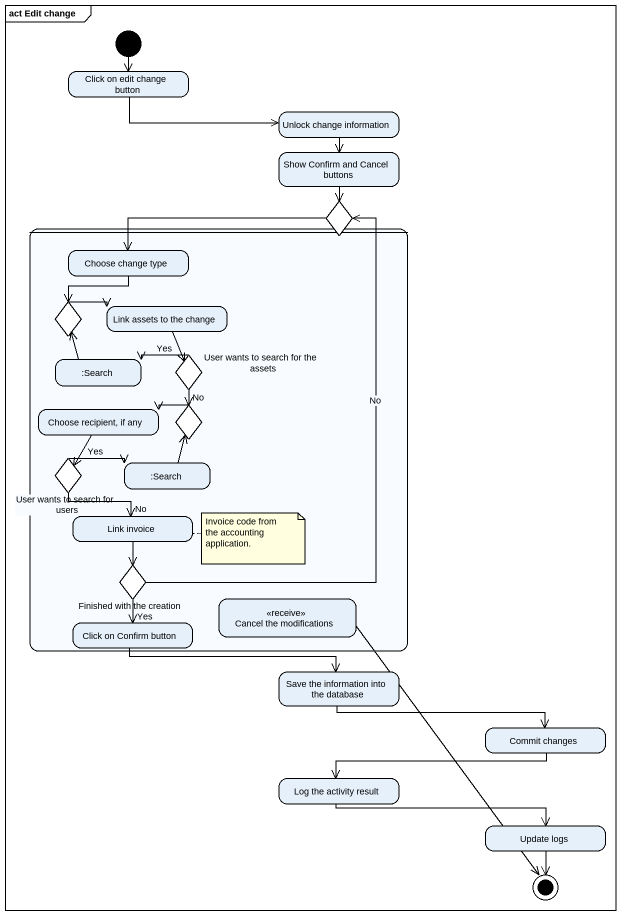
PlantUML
@startuml
mainframe act Edit change
hide empty description
state "Click on edit change button" as Click_on_edit_change_button
state "Unlock change information" as Unlock_change_information
state "Show Confirm and Cancel buttons" as Show_Confirm_and_Cancel
state " " as state1 {
  state "Choose change type" as Choose_change_type
  state choice2 <<choice>>
  state "Link assets to the change" as Link_assets_to_the_change
  state "User wants to search for the assets" as User_wants_to_search_for <<choice>>
  state ":Search" as Search
  state "Choose recipient, if any" as Choose_recipient_if_any
  state choice3 <<choice>>
  state "User wants to search for users" as User_wants_to_search_for_2 <<choice>>
  state ":Search" as Search_2
  state "Link invoice" as Link_invoice
  state "Finished with the creation" as Finished_with_the_creation <<choice>>
  state "Click on Confirm button" as Click_on_Confirm_button
  state "Cancel the modifications" as Cancel_the_modifications <<receive>>
}
state choice1 <<choice>>
state "Save the information into the database" as Save_the_information_into
state "Commit changes" as Commit_changes
state "Log the activity result" as Log_the_activity_result
state "Update logs" as Update_logs
state final1 <<end>>
[*] --> Click_on_edit_change_button
Click_on_edit_change_button -right-> Unlock_change_information
Unlock_change_information --> Show_Confirm_and_Cancel
Show_Confirm_and_Cancel --> choice1
choice1 -left-> Choose_change_type
Choose_change_type --> choice2
choice2 -right-> Link_assets_to_the_change
Link_assets_to_the_change --> User_wants_to_search_for
User_wants_to_search_for -left-> Search : Yes
User_wants_to_search_for --> choice3 : No
Search -up-> choice2
Choose_recipient_if_any --> User_wants_to_search_for_2
choice3 -left-> Choose_recipient_if_any
User_wants_to_search_for_2 -right-> Search_2 : Yes
User_wants_to_search_for_2 --> Link_invoice : No
Search_2 -up-> choice3
Link_invoice --> Finished_with_the_creation
Finished_with_the_creation -up-> choice1 : No
Finished_with_the_creation --> Click_on_Confirm_button : Yes
Click_on_Confirm_button -right-> Save_the_information_into
Cancel_the_modifications --> final1
Save_the_information_into -right-> Commit_changes
Commit_changes -left-> Log_the_activity_result
Log_the_activity_result -right-> Update_logs
Update_logs --> final1
note right of Link_invoice : Invoice code from the accounting application.
@enduml
